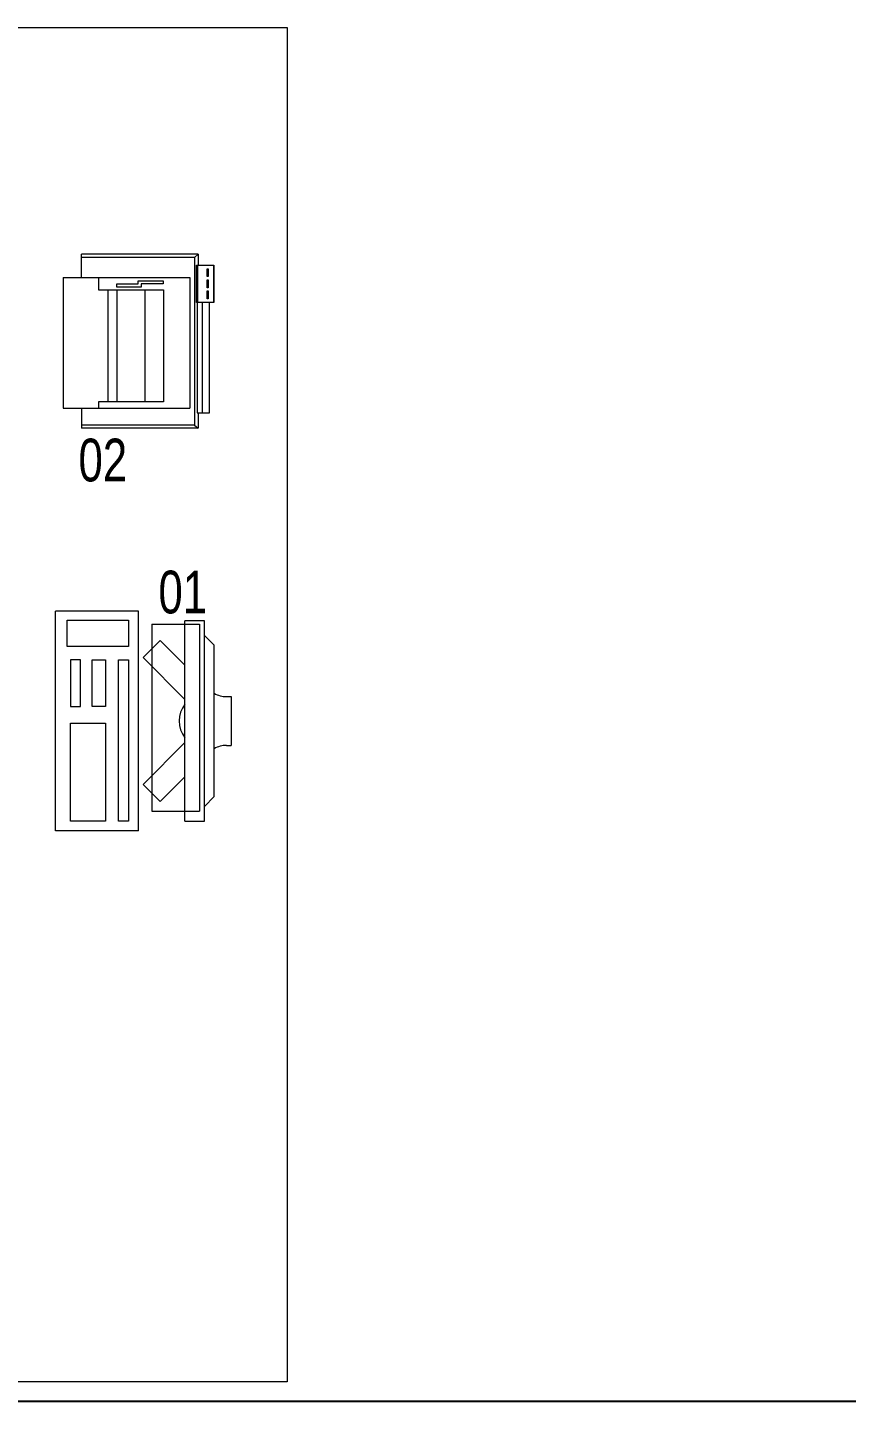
# Model space of a CAD drawing. Header units: metres. Extents: x -18745 to 220762, y -1579758 to -1356048.
# Drawn here: x 118226 to 119905, y -1404288 to -1401473 of the extents above; entities that cross this region are included whole.
import ezdxf

# ---------------------------------------------------------------- set-up
doc = ezdxf.new("R2010")
doc.units = ezdxf.units.M
doc.layers.get('0').update_dxf_attribs({"lineweight": 0})
doc.layers.add('A-100 - Copy$0$axes', color=8, linetype='Continuous')
doc.layers.add('A-100 - Copy$0$Medical Equipment and Furniture', color=8, linetype='Continuous', lineweight=0)
doc.styles.add('A-100 - Copy$0$X3G_ENTITY_257CFD', font='swisscl.ttf', dxfattribs={"height": 200})

# ---------------------------------------------------------------- blocks, each defined once
blk = doc.blocks.new('A-100 - Copy$0$ITCWLS1-P')
for p, q in [((-0.2651, 0.43, 0), (-0.3051, 0.43, 0)), ((-0.3051, 0.43, 0), (-0.3051, 0.02, 0)), ((-0.2651, 0.43, 0), (-0.2651, 0.02, 0)), ((-0.17, 0.45), (-0.17, 0)), ((-0.17, 0.45), (0, 0.45)), ((-0.1496, 0.4305), (-0.1291, 0.4305)), ((-0.1291, 0.4305), (-0.1291, 0.4089)), ((0, 0.45), (0, 0)), ((-0.3251, 0.38, 0), (-0.3051, 0.4, 0)), ((-0.197, 0.4094), (-0.295, 0.4094)), ((-0.295, 0.0264), (-0.295, 0.4094)), ((-0.197, 0.0264), (-0.197, 0.4094)), ((-0.3251, 0.38, 0), (-0.3251, 0.07, 0)), ((-0.3503, 0.275), (-0.3596, 0.275)), ((-0.3596, 0.175), (-0.3596, 0.275)), ((-0.3503, 0.175), (-0.3596, 0.175)), ((-0.3251, 0.07, 0), (-0.3051, 0.05, 0)), ((-0.3051, 0.02, 0), (-0.2651, 0.02, 0)), ((-0.197, 0.0264), (-0.295, 0.0264)), ((-0.17, 0), (0, 0))]:
    blk.add_line(p, q)
at = {"extrusion": (2.48281e-10, 3.18408e-10, -1)}
for p, q in [((-0.2651, 0.3395), (-0.2144, 0.3902)), ((-0.1791, 0.3548), (-0.2144, 0.3902)), ((-0.2651, 0.2688), (-0.1791, 0.3548))]:
    blk.add_line(p, q, dxfattribs=at)
at = {"extrusion": (2.48281e-10, -3.18408e-10, -1)}
for p, q in [((-0.2651, 0.1812), (-0.1791, 0.0952)), ((-0.2651, 0.1105), (-0.2144, 0.0598)), ((-0.1791, 0.0952), (-0.2144, 0.0598))]:
    blk.add_line(p, q, dxfattribs=at)
for points in [[(-0.1291, 0.4089), (-0.1291, 0.1), (-0.1496, 0.1), (-0.1496, 0.4305)], [(-0.1496, 0.1), (-0.1496, 0.1), (-0.1496, 0.1), (-0.1496, 0.1), (-0.1496, 0.1), (-0.1496, 0.1), (-0.1496, 0.1), (-0.1496, 0.1), (-0.1496, 0.1)], [(-0.1496, 0.1), (-0.1496, 0.1), (-0.1496, 0.1), (-0.1496, 0.1), (-0.1496, 0.1), (-0.1496, 0.1), (-0.1496, 0.1), (-0.1496, 0.1), (-0.1496, 0.1), (-0.1496, 0.1), (-0.1496, 0.1), (-0.1496, 0.1), (-0.1496, 0.1), (-0.1496, 0.1), (-0.1496, 0.1), (-0.1496, 0.1), (-0.1496, 0.1), (-0.1496, 0.1)], [(-0.1496, 0.1), (-0.1496, 0.1), (-0.1496, 0.1), (-0.1496, 0.1), (-0.1496, 0.1), (-0.1496, 0.1), (-0.1496, 0.1), (-0.1496, 0.1), (-0.1496, 0.1), (-0.1496, 0.1)], [(-0.1496, 0.1), (-0.1496, 0.1), (-0.1496, 0.1), (-0.1496, 0.1), (-0.1496, 0.1), (-0.1496, 0.1), (-0.1496, 0.1)], [(-0.1496, 0.1), (-0.1496, 0.1), (-0.1496, 0.1), (-0.1496, 0.1), (-0.1496, 0.1), (-0.1496, 0.1), (-0.1496, 0.1), (-0.1496, 0.1), (-0.1496, 0.1), (-0.1496, 0.1)], [(-0.1496, 0.1), (-0.1496, 0.1), (-0.1496, 0.1), (-0.1496, 0.1), (-0.1496, 0.1), (-0.1496, 0.1), (-0.1496, 0.1), (-0.1496, 0.1), (-0.1496, 0.1), (-0.1496, 0.1), (-0.1496, 0.1), (-0.1496, 0.1), (-0.1496, 0.1), (-0.1496, 0.1), (-0.1496, 0.1)], [(-0.1496, 0.1), (-0.1496, 0.1), (-0.1496, 0.1), (-0.1496, 0.1), (-0.1496, 0.1), (-0.1496, 0.1), (-0.1496, 0.1), (-0.1496, 0.1), (-0.1496, 0.1), (-0.1496, 0.1)], [(-0.1496, 0.1), (-0.1496, 0.1), (-0.1496, 0.1), (-0.1496, 0.1), (-0.1496, 0.1), (-0.1496, 0.1), (-0.1496, 0.1), (-0.1496, 0.1), (-0.1496, 0.1), (-0.1496, 0.1)], [(-0.1496, 0.1), (-0.1496, 0.1), (-0.1496, 0.1), (-0.1496, 0.1), (-0.1496, 0.1), (-0.1496, 0.1), (-0.1496, 0.1), (-0.1496, 0.1), (-0.1496, 0.1), (-0.1496, 0.1), (-0.1496, 0.1), (-0.1496, 0.1), (-0.1496, 0.1), (-0.1496, 0.1), (-0.1496, 0.1), (-0.1496, 0.1), (-0.1496, 0.1), (-0.1496, 0.1), (-0.1496, 0.1), (-0.1496, 0.1), (-0.1496, 0.1), (-0.1496, 0.1), (-0.1496, 0.1), (-0.1496, 0.1), (-0.1496, 0.1), (-0.1496, 0.1), (-0.1496, 0.1), (-0.1496, 0.1), (-0.1496, 0.1), (-0.1496, 0.1), (-0.1496, 0.1), (-0.1496, 0.1), (-0.1496, 0.1), (-0.1496, 0.1), (-0.1496, 0.1), (-0.1496, 0.1), (-0.1496, 0.1), (-0.1496, 0.1), (-0.1496, 0.1), (-0.1496, 0.1), (-0.1496, 0.1), (-0.1496, 0.1), (-0.1496, 0.1), (-0.1496, 0.1), (-0.1496, 0.1), (-0.1496, 0.1), (-0.1496, 0.1), (-0.1496, 0.1), (-0.1496, 0.1), (-0.1496, 0.1), (-0.1496, 0.1), (-0.1496, 0.1), (-0.1496, 0.1), (-0.1496, 0.1)], [(-0.1496, 0.1), (-0.1496, 0.1), (-0.1496, 0.1), (-0.1496, 0.1), (-0.1496, 0.1), (-0.1496, 0.1), (-0.1496, 0.1), (-0.1496, 0.1), (-0.1496, 0.1), (-0.1496, 0.1), (-0.1496, 0.1), (-0.1496, 0.1), (-0.1496, 0.1), (-0.1496, 0.1), (-0.1496, 0.1), (-0.1496, 0.1), (-0.1496, 0.1), (-0.1496, 0.1), (-0.1496, 0.1), (-0.1496, 0.1), (-0.1496, 0.1), (-0.1496, 0.1), (-0.1496, 0.1), (-0.1496, 0.1), (-0.1496, 0.1), (-0.1496, 0.1), (-0.1496, 0.1), (-0.1496, 0.1), (-0.1496, 0.1), (-0.1496, 0.1), (-0.1496, 0.1), (-0.1496, 0.1), (-0.1496, 0.1), (-0.1496, 0.1), (-0.1496, 0.1), (-0.1496, 0.1), (-0.1496, 0.1), (-0.1496, 0.1), (-0.1496, 0.1), (-0.1496, 0.1), (-0.1496, 0.1), (-0.1496, 0.1), (-0.1496, 0.1), (-0.1496, 0.1), (-0.1496, 0.1), (-0.1496, 0.1), (-0.1496, 0.1), (-0.1496, 0.1), (-0.1496, 0.1), (-0.1496, 0.1), (-0.1496, 0.1), (-0.1496, 0.1), (-0.1496, 0.1), (-0.1496, 0.1), (-0.1496, 0.1), (-0.1496, 0.1), (-0.1496, 0.1), (-0.1496, 0.1), (-0.1496, 0.1), (-0.1496, 0.1), (-0.1496, 0.1), (-0.1496, 0.1), (-0.1496, 0.1), (-0.1496, 0.1), (-0.1496, 0.1), (-0.1496, 0.1), (-0.1496, 0.1), (-0.1496, 0.1), (-0.1496, 0.1), (-0.1496, 0.1), (-0.1496, 0.1), (-0.1496, 0.1), (-0.1496, 0.1), (-0.1496, 0.1), (-0.1496, 0.1), (-0.1496, 0.1), (-0.1496, 0.1), (-0.1496, 0.1), (-0.1496, 0.1), (-0.1496, 0.1), (-0.1496, 0.1), (-0.1496, 0.1), (-0.1496, 0.1), (-0.1496, 0.1), (-0.1496, 0.1), (-0.1496, 0.1), (-0.1496, 0.1), (-0.1496, 0.1), (-0.1496, 0.1)], [(-0.1496, 0.1), (-0.1496, 0.1), (-0.1496, 0.1), (-0.1496, 0.1), (-0.1496, 0.1), (-0.1496, 0.1), (-0.1496, 0.1), (-0.1496, 0.1), (-0.1496, 0.1), (-0.1496, 0.1), (-0.1496, 0.1), (-0.1496, 0.1)], [(-0.1496, 0.1), (-0.1496, 0.1), (-0.1496, 0.1), (-0.1496, 0.1), (-0.1496, 0.1), (-0.1496, 0.1), (-0.1496, 0.1)], [(-0.1496, 0.1), (-0.1496, 0.1), (-0.1496, 0.1), (-0.1496, 0.1), (-0.1496, 0.1), (-0.1496, 0.1), (-0.1496, 0.1), (-0.1496, 0.1), (-0.1496, 0.1), (-0.1496, 0.1), (-0.1496, 0.1), (-0.1496, 0.1), (-0.1496, 0.1), (-0.1496, 0.1), (-0.1496, 0.1), (-0.1496, 0.1), (-0.1496, 0.1)], [(-0.1496, 0.1), (-0.1496, 0.1), (-0.1496, 0.1), (-0.1496, 0.1), (-0.1496, 0.1), (-0.1496, 0.1), (-0.1496, 0.1), (-0.1496, 0.1), (-0.1496, 0.1), (-0.1496, 0.1), (-0.1496, 0.1), (-0.1496, 0.1), (-0.1496, 0.1), (-0.1496, 0.1), (-0.1496, 0.1), (-0.1496, 0.1), (-0.1496, 0.1), (-0.1496, 0.1), (-0.1496, 0.1), (-0.1496, 0.1), (-0.1496, 0.1), (-0.1496, 0.1), (-0.1496, 0.1), (-0.1496, 0.1), (-0.1496, 0.1), (-0.1496, 0.1), (-0.1496, 0.1), (-0.1496, 0.1), (-0.1496, 0.1), (-0.1496, 0.1), (-0.1496, 0.1), (-0.1496, 0.1), (-0.1496, 0.1), (-0.1496, 0.1), (-0.1496, 0.1), (-0.1496, 0.1), (-0.1496, 0.1), (-0.1496, 0.1), (-0.1496, 0.1), (-0.1496, 0.1), (-0.1496, 0.1), (-0.1496, 0.1), (-0.1496, 0.1), (-0.1496, 0.1), (-0.1496, 0.1), (-0.1496, 0.1), (-0.1496, 0.1), (-0.1496, 0.1), (-0.1496, 0.1), (-0.1496, 0.1), (-0.1496, 0.1), (-0.1496, 0.1), (-0.1496, 0.1), (-0.1496, 0.1), (-0.1496, 0.1), (-0.1496, 0.1), (-0.1496, 0.1), (-0.1496, 0.1), (-0.1496, 0.1), (-0.1496, 0.1), (-0.1496, 0.1), (-0.1496, 0.1), (-0.1496, 0.1), (-0.1496, 0.1), (-0.1496, 0.1), (-0.1496, 0.1), (-0.1496, 0.1), (-0.1496, 0.1), (-0.1496, 0.1), (-0.1496, 0.1), (-0.1496, 0.1), (-0.1496, 0.1), (-0.1496, 0.1), (-0.1496, 0.1), (-0.1496, 0.1), (-0.1496, 0.1), (-0.1496, 0.1), (-0.1496, 0.1), (-0.1496, 0.1), (-0.1496, 0.1), (-0.1496, 0.1), (-0.1496, 0.1), (-0.1496, 0.1), (-0.1496, 0.1), (-0.1496, 0.1), (-0.1496, 0.1), (-0.1496, 0.1), (-0.1496, 0.1), (-0.1496, 0.1), (-0.1496, 0.1), (-0.1496, 0.1), (-0.1496, 0.1), (-0.1496, 0.1), (-0.1496, 0.1), (-0.1496, 0.1), (-0.1496, 0.1), (-0.1496, 0.1), (-0.1496, 0.1), (-0.1496, 0.1), (-0.1496, 0.1), (-0.1496, 0.1), (-0.1496, 0.1), (-0.1496, 0.1), (-0.1496, 0.1), (-0.1496, 0.1), (-0.1496, 0.1), (-0.1496, 0.1), (-0.1496, 0.1), (-0.1496, 0.1), (-0.1496, 0.1), (-0.1496, 0.1)], [(-0.1496, 0.1), (-0.1496, 0.1), (-0.1496, 0.1), (-0.1496, 0.1), (-0.1496, 0.1), (-0.1496, 0.1), (-0.1496, 0.1), (-0.1496, 0.1)]]:
    blk.add_lwpolyline(points)
for points in [[(-0.1019, 0.4305), (-0.0304, 0.4305), (-0.0304, 0.2294), (-0.1019, 0.2294)], [(-0.1019, 0.1954), (-0.0747, 0.1954), (-0.0747, 0.1), (-0.1019, 0.1)], [(-0.0304, 0.1954), (-0.0508, 0.1954), (-0.0508, 0.1), (-0.0304, 0.1)], [(-0.1496, 0.1), (-0.1496, 0.1), (-0.1496, 0.1), (-0.1496, 0.1), (-0.1496, 0.1), (-0.1496, 0.1), (-0.1496, 0.1), (-0.1496, 0.1), (-0.1496, 0.1), (-0.1496, 0.1), (-0.1496, 0.1), (-0.1496, 0.1), (-0.1496, 0.1), (-0.1496, 0.1), (-0.1496, 0.1), (-0.1496, 0.1), (-0.1496, 0.1), (-0.1496, 0.1), (-0.1496, 0.1), (-0.1496, 0.1), (-0.1496, 0.1), (-0.1496, 0.1), (-0.1496, 0.1), (-0.1496, 0.1), (-0.1496, 0.1), (-0.1496, 0.1), (-0.1496, 0.1), (-0.1496, 0.1), (-0.1496, 0.1), (-0.1496, 0.1), (-0.1496, 0.1), (-0.1496, 0.1), (-0.1496, 0.1), (-0.1496, 0.1), (-0.1496, 0.1), (-0.1496, 0.1), (-0.1496, 0.1), (-0.1496, 0.1), (-0.1496, 0.1), (-0.1496, 0.1), (-0.1496, 0.1), (-0.1496, 0.1), (-0.1496, 0.1), (-0.1496, 0.1), (-0.1496, 0.1), (-0.1496, 0.1), (-0.1496, 0.1), (-0.1496, 0.1), (-0.1496, 0.1), (-0.1496, 0.1), (-0.1496, 0.1), (-0.1496, 0.1), (-0.1496, 0.1), (-0.1496, 0.1), (-0.1496, 0.1), (-0.1496, 0.1), (-0.1496, 0.1), (-0.1496, 0.1), (-0.1496, 0.1), (-0.1496, 0.1), (-0.1496, 0.1), (-0.1496, 0.1), (-0.1496, 0.1), (-0.1496, 0.1), (-0.1496, 0.1), (-0.1496, 0.1), (-0.1496, 0.1), (-0.1496, 0.1), (-0.1496, 0.1), (-0.1496, 0.1), (-0.1496, 0.1), (-0.1496, 0.1), (-0.1496, 0.1), (-0.1496, 0.1), (-0.1496, 0.1), (-0.1496, 0.1), (-0.1496, 0.1), (-0.1496, 0.1), (-0.1496, 0.1), (-0.1496, 0.1), (-0.1496, 0.1), (-0.1496, 0.1), (-0.1496, 0.1), (-0.1496, 0.1), (-0.1496, 0.1), (-0.1496, 0.1), (-0.1496, 0.1), (-0.1496, 0.1), (-0.1496, 0.1), (-0.1496, 0.1), (-0.1496, 0.1), (-0.1496, 0.1), (-0.1496, 0.1), (-0.1496, 0.1), (-0.1496, 0.1), (-0.1496, 0.1), (-0.1496, 0.1), (-0.1496, 0.1), (-0.1496, 0.1), (-0.1496, 0.1), (-0.1496, 0.1), (-0.1496, 0.1), (-0.1496, 0.1), (-0.1496, 0.1), (-0.1496, 0.1), (-0.1496, 0.1), (-0.1496, 0.1), (-0.1496, 0.1), (-0.1496, 0.1), (-0.1496, 0.1), (-0.1496, 0.1), (-0.1496, 0.1), (-0.1496, 0.1), (-0.1496, 0.1), (-0.1496, 0.1), (-0.1496, 0.1), (-0.1496, 0.1), (-0.1496, 0.1), (-0.1496, 0.1), (-0.1496, 0.1), (-0.1496, 0.1), (-0.1496, 0.1), (-0.1496, 0.1), (-0.1496, 0.1), (-0.1496, 0.1), (-0.1496, 0.1), (-0.1496, 0.1), (-0.1496, 0.1), (-0.1496, 0.1), (-0.1496, 0.1), (-0.1496, 0.1), (-0.1496, 0.1), (-0.1496, 0.1), (-0.1496, 0.1), (-0.1496, 0.1), (-0.1496, 0.1), (-0.1496, 0.1), (-0.1496, 0.1), (-0.1496, 0.1), (-0.1496, 0.1), (-0.1496, 0.1), (-0.1496, 0.1), (-0.1496, 0.1), (-0.1496, 0.1), (-0.1496, 0.1), (-0.1496, 0.1), (-0.1496, 0.1), (-0.1496, 0.1), (-0.1496, 0.1), (-0.1496, 0.1), (-0.1496, 0.1), (-0.1496, 0.1), (-0.1496, 0.1), (-0.1496, 0.1), (-0.1496, 0.1), (-0.1496, 0.1), (-0.1496, 0.1), (-0.1496, 0.1), (-0.1496, 0.1), (-0.1496, 0.1), (-0.1496, 0.1), (-0.1496, 0.1), (-0.1496, 0.1), (-0.1496, 0.1), (-0.1496, 0.1), (-0.1496, 0.1), (-0.1496, 0.1), (-0.1496, 0.1), (-0.1496, 0.1), (-0.1496, 0.1), (-0.1496, 0.1), (-0.1496, 0.1), (-0.1496, 0.1), (-0.1496, 0.1), (-0.1496, 0.1), (-0.1496, 0.1), (-0.1496, 0.1), (-0.1496, 0.1), (-0.1496, 0.1), (-0.1496, 0.1), (-0.1496, 0.1), (-0.1496, 0.1), (-0.1496, 0.1), (-0.1496, 0.1), (-0.1496, 0.1), (-0.1496, 0.1), (-0.1496, 0.1), (-0.1496, 0.1), (-0.1496, 0.1), (-0.1496, 0.1), (-0.1496, 0.1), (-0.1496, 0.1), (-0.1496, 0.1), (-0.1496, 0.1), (-0.1496, 0.1), (-0.1496, 0.1), (-0.1496, 0.1), (-0.1496, 0.1), (-0.1496, 0.1), (-0.1496, 0.1), (-0.1496, 0.1), (-0.1496, 0.1), (-0.1496, 0.1), (-0.1496, 0.1), (-0.1496, 0.1), (-0.1496, 0.1), (-0.1496, 0.1), (-0.1496, 0.1), (-0.1496, 0.1), (-0.1496, 0.1), (-0.1496, 0.1), (-0.1496, 0.1), (-0.1496, 0.1), (-0.1496, 0.1), (-0.1496, 0.1), (-0.1496, 0.1), (-0.1496, 0.1), (-0.1496, 0.1), (-0.1496, 0.1), (-0.1496, 0.1), (-0.1496, 0.1), (-0.1496, 0.1), (-0.1496, 0.1), (-0.1496, 0.1), (-0.1496, 0.1), (-0.1496, 0.1), (-0.1496, 0.1), (-0.1496, 0.1), (-0.1496, 0.1), (-0.1496, 0.1), (-0.1496, 0.1), (-0.1496, 0.1), (-0.1496, 0.1), (-0.1496, 0.1), (-0.1496, 0.1), (-0.1496, 0.1), (-0.1496, 0.1), (-0.1496, 0.1), (-0.1496, 0.1), (-0.1496, 0.1), (-0.1496, 0.1), (-0.1496, 0.1), (-0.1496, 0.1), (-0.1496, 0.1), (-0.1496, 0.1), (-0.1496, 0.1), (-0.1496, 0.1), (-0.1496, 0.1), (-0.1496, 0.1), (-0.1496, 0.1), (-0.1496, 0.1), (-0.1496, 0.1), (-0.1496, 0.1), (-0.1496, 0.1), (-0.1496, 0.1), (-0.1496, 0.1), (-0.1496, 0.1), (-0.1496, 0.1), (-0.1496, 0.1), (-0.1496, 0.1), (-0.1496, 0.1), (-0.1496, 0.1), (-0.1496, 0.1), (-0.1496, 0.1), (-0.1496, 0.1), (-0.1496, 0.1), (-0.1496, 0.1), (-0.1496, 0.1), (-0.1496, 0.1), (-0.1496, 0.1), (-0.1496, 0.1), (-0.1496, 0.1), (-0.1496, 0.1), (-0.1496, 0.1), (-0.1496, 0.1), (-0.1496, 0.1), (-0.1496, 0.1)], [(-0.1496, 0.1), (-0.1496, 0.1), (-0.1496, 0.1), (-0.1496, 0.1), (-0.1496, 0.1), (-0.1496, 0.1), (-0.1496, 0.1), (-0.1496, 0.1), (-0.1496, 0.1), (-0.1496, 0.1), (-0.1496, 0.1), (-0.1496, 0.1), (-0.1496, 0.1), (-0.1496, 0.1), (-0.1496, 0.1), (-0.1496, 0.1), (-0.1496, 0.1), (-0.1496, 0.1), (-0.1496, 0.1), (-0.1496, 0.1), (-0.1496, 0.1), (-0.1496, 0.1), (-0.1496, 0.1), (-0.1496, 0.1), (-0.1496, 0.1), (-0.1496, 0.1), (-0.1496, 0.1), (-0.1496, 0.1), (-0.1496, 0.1), (-0.1496, 0.1), (-0.1496, 0.1), (-0.1496, 0.1), (-0.1496, 0.1), (-0.1496, 0.1), (-0.1496, 0.1), (-0.1496, 0.1), (-0.1496, 0.1), (-0.1496, 0.1), (-0.1496, 0.1), (-0.1496, 0.1), (-0.1496, 0.1), (-0.1496, 0.1), (-0.1496, 0.1), (-0.1496, 0.1), (-0.1496, 0.1), (-0.1496, 0.1), (-0.1496, 0.1), (-0.1496, 0.1), (-0.1496, 0.1), (-0.1496, 0.1), (-0.1496, 0.1), (-0.1496, 0.1), (-0.1496, 0.1), (-0.1496, 0.1), (-0.1496, 0.1), (-0.1496, 0.1), (-0.1496, 0.1), (-0.1496, 0.1), (-0.1496, 0.1), (-0.1496, 0.1), (-0.1496, 0.1), (-0.1496, 0.1), (-0.1496, 0.1), (-0.1496, 0.1), (-0.1496, 0.1), (-0.1496, 0.1), (-0.1496, 0.1), (-0.1496, 0.1), (-0.1496, 0.1), (-0.1496, 0.1), (-0.1496, 0.1), (-0.1496, 0.1), (-0.1496, 0.1), (-0.1496, 0.1), (-0.1496, 0.1), (-0.1496, 0.1), (-0.1496, 0.1), (-0.1496, 0.1), (-0.1496, 0.1), (-0.1496, 0.1), (-0.1496, 0.1), (-0.1496, 0.1), (-0.1496, 0.1), (-0.1496, 0.1), (-0.1496, 0.1), (-0.1496, 0.1), (-0.1496, 0.1), (-0.1496, 0.1), (-0.1496, 0.1), (-0.1496, 0.1), (-0.1496, 0.1), (-0.1496, 0.1), (-0.1496, 0.1), (-0.1496, 0.1), (-0.1496, 0.1), (-0.1496, 0.1), (-0.1496, 0.1), (-0.1496, 0.1), (-0.1496, 0.1), (-0.1496, 0.1), (-0.1496, 0.1), (-0.1496, 0.1), (-0.1496, 0.1), (-0.1496, 0.1), (-0.1496, 0.1), (-0.1496, 0.1), (-0.1496, 0.1), (-0.1496, 0.1), (-0.1496, 0.1), (-0.1496, 0.1), (-0.1496, 0.1), (-0.1496, 0.1), (-0.1496, 0.1), (-0.1496, 0.1), (-0.1496, 0.1), (-0.1496, 0.1), (-0.1496, 0.1), (-0.1496, 0.1), (-0.1496, 0.1), (-0.1496, 0.1), (-0.1496, 0.1), (-0.1496, 0.1), (-0.1496, 0.1), (-0.1496, 0.1), (-0.1496, 0.1), (-0.1496, 0.1), (-0.1496, 0.1), (-0.1496, 0.1), (-0.1496, 0.1), (-0.1496, 0.1), (-0.1496, 0.1), (-0.1496, 0.1), (-0.1496, 0.1), (-0.1496, 0.1), (-0.1496, 0.1), (-0.1496, 0.1), (-0.1496, 0.1), (-0.1496, 0.1), (-0.1496, 0.1), (-0.1496, 0.1), (-0.1496, 0.1), (-0.1496, 0.1), (-0.1496, 0.1), (-0.1496, 0.1), (-0.1496, 0.1), (-0.1496, 0.1), (-0.1496, 0.1), (-0.1496, 0.1), (-0.1496, 0.1), (-0.1496, 0.1), (-0.1496, 0.1), (-0.1496, 0.1), (-0.1496, 0.1), (-0.1496, 0.1), (-0.1496, 0.1), (-0.1496, 0.1), (-0.1496, 0.1), (-0.1496, 0.1), (-0.1496, 0.1), (-0.1496, 0.1), (-0.1496, 0.1), (-0.1496, 0.1), (-0.1496, 0.1), (-0.1496, 0.1), (-0.1496, 0.1), (-0.1496, 0.1), (-0.1496, 0.1), (-0.1496, 0.1), (-0.1496, 0.1), (-0.1496, 0.1), (-0.1496, 0.1), (-0.1496, 0.1), (-0.1496, 0.1), (-0.1496, 0.1), (-0.1496, 0.1), (-0.1496, 0.1), (-0.1496, 0.1), (-0.1496, 0.1), (-0.1496, 0.1), (-0.1496, 0.1), (-0.1496, 0.1), (-0.1496, 0.1), (-0.1496, 0.1), (-0.1496, 0.1), (-0.1496, 0.1), (-0.1496, 0.1), (-0.1496, 0.1), (-0.1496, 0.1), (-0.1496, 0.1), (-0.1496, 0.1), (-0.1496, 0.1), (-0.1496, 0.1), (-0.1496, 0.1), (-0.1496, 0.1), (-0.1496, 0.1), (-0.1496, 0.1), (-0.1496, 0.1), (-0.1496, 0.1), (-0.1496, 0.1), (-0.1496, 0.1), (-0.1496, 0.1), (-0.1496, 0.1), (-0.1496, 0.1), (-0.1496, 0.1), (-0.1496, 0.1), (-0.1496, 0.1), (-0.1496, 0.1), (-0.1496, 0.1), (-0.1496, 0.1), (-0.1496, 0.1), (-0.1496, 0.1), (-0.1496, 0.1), (-0.1496, 0.1), (-0.1496, 0.1)], [(-0.1496, 0.1), (-0.1496, 0.1), (-0.1496, 0.1), (-0.1496, 0.1), (-0.1496, 0.1), (-0.1496, 0.1), (-0.1496, 0.1), (-0.1496, 0.1), (-0.1496, 0.1), (-0.1496, 0.1), (-0.1496, 0.1), (-0.1496, 0.1), (-0.1496, 0.1), (-0.1496, 0.1), (-0.1496, 0.1), (-0.1496, 0.1), (-0.1496, 0.1), (-0.1496, 0.1), (-0.1496, 0.1), (-0.1496, 0.1), (-0.1496, 0.1), (-0.1496, 0.1), (-0.1496, 0.1), (-0.1496, 0.1), (-0.1496, 0.1), (-0.1496, 0.1), (-0.1496, 0.1), (-0.1496, 0.1), (-0.1496, 0.1), (-0.1496, 0.1), (-0.1496, 0.1), (-0.1496, 0.1), (-0.1496, 0.1), (-0.1496, 0.1), (-0.1496, 0.1), (-0.1496, 0.1), (-0.1496, 0.1), (-0.1496, 0.1), (-0.1496, 0.1), (-0.1496, 0.1), (-0.1496, 0.1), (-0.1496, 0.1), (-0.1496, 0.1), (-0.1496, 0.1), (-0.1496, 0.1), (-0.1496, 0.1), (-0.1496, 0.1), (-0.1496, 0.1), (-0.1496, 0.1), (-0.1496, 0.1), (-0.1496, 0.1), (-0.1496, 0.1), (-0.1496, 0.1), (-0.1496, 0.1), (-0.1496, 0.1), (-0.1496, 0.1), (-0.1496, 0.1), (-0.1496, 0.1), (-0.1496, 0.1), (-0.1496, 0.1), (-0.1496, 0.1), (-0.1496, 0.1), (-0.1496, 0.1), (-0.1496, 0.1), (-0.1496, 0.1), (-0.1496, 0.1), (-0.1496, 0.1), (-0.1496, 0.1), (-0.1496, 0.1), (-0.1496, 0.1), (-0.1496, 0.1), (-0.1496, 0.1), (-0.1496, 0.1), (-0.1496, 0.1), (-0.1496, 0.1), (-0.1496, 0.1), (-0.1496, 0.1), (-0.1496, 0.1), (-0.1496, 0.1), (-0.1496, 0.1), (-0.1496, 0.1), (-0.1496, 0.1), (-0.1496, 0.1), (-0.1496, 0.1), (-0.1496, 0.1), (-0.1496, 0.1), (-0.1496, 0.1), (-0.1496, 0.1), (-0.1496, 0.1), (-0.1496, 0.1), (-0.1496, 0.1), (-0.1496, 0.1), (-0.1496, 0.1), (-0.1496, 0.1), (-0.1496, 0.1), (-0.1496, 0.1), (-0.1496, 0.1), (-0.1496, 0.1), (-0.1496, 0.1), (-0.1496, 0.1), (-0.1496, 0.1), (-0.1496, 0.1), (-0.1496, 0.1), (-0.1496, 0.1), (-0.1496, 0.1), (-0.1496, 0.1), (-0.1496, 0.1), (-0.1496, 0.1), (-0.1496, 0.1), (-0.1496, 0.1), (-0.1496, 0.1), (-0.1496, 0.1), (-0.1496, 0.1), (-0.1496, 0.1), (-0.1496, 0.1), (-0.1496, 0.1), (-0.1496, 0.1), (-0.1496, 0.1), (-0.1496, 0.1), (-0.1496, 0.1), (-0.1496, 0.1), (-0.1496, 0.1), (-0.1496, 0.1), (-0.1496, 0.1), (-0.1496, 0.1), (-0.1496, 0.1), (-0.1496, 0.1), (-0.1496, 0.1), (-0.1496, 0.1), (-0.1496, 0.1), (-0.1496, 0.1), (-0.1496, 0.1), (-0.1496, 0.1), (-0.1496, 0.1), (-0.1496, 0.1), (-0.1496, 0.1), (-0.1496, 0.1), (-0.1496, 0.1), (-0.1496, 0.1), (-0.1496, 0.1), (-0.1496, 0.1), (-0.1496, 0.1), (-0.1496, 0.1), (-0.1496, 0.1), (-0.1496, 0.1), (-0.1496, 0.1), (-0.1496, 0.1), (-0.1496, 0.1), (-0.1496, 0.1), (-0.1496, 0.1), (-0.1496, 0.1), (-0.1496, 0.1), (-0.1496, 0.1), (-0.1496, 0.1), (-0.1496, 0.1), (-0.1496, 0.1), (-0.1496, 0.1), (-0.1496, 0.1), (-0.1496, 0.1), (-0.1496, 0.1), (-0.1496, 0.1), (-0.1496, 0.1), (-0.1496, 0.1), (-0.1496, 0.1), (-0.1496, 0.1), (-0.1496, 0.1), (-0.1496, 0.1), (-0.1496, 0.1), (-0.1496, 0.1), (-0.1496, 0.1), (-0.1496, 0.1), (-0.1496, 0.1), (-0.1496, 0.1), (-0.1496, 0.1), (-0.1496, 0.1), (-0.1496, 0.1), (-0.1496, 0.1), (-0.1496, 0.1), (-0.1496, 0.1), (-0.1496, 0.1), (-0.1496, 0.1), (-0.1496, 0.1), (-0.1496, 0.1), (-0.1496, 0.1), (-0.1496, 0.1), (-0.1496, 0.1), (-0.1496, 0.1), (-0.1496, 0.1), (-0.1496, 0.1), (-0.1496, 0.1), (-0.1496, 0.1), (-0.1496, 0.1), (-0.1496, 0.1), (-0.1496, 0.1), (-0.1496, 0.1), (-0.1496, 0.1), (-0.1496, 0.1), (-0.1496, 0.1), (-0.1496, 0.1), (-0.1496, 0.1), (-0.1496, 0.1), (-0.1496, 0.1), (-0.1496, 0.1), (-0.1496, 0.1), (-0.1496, 0.1), (-0.1496, 0.1), (-0.1496, 0.1), (-0.1496, 0.1), (-0.1496, 0.1), (-0.1496, 0.1), (-0.1496, 0.1), (-0.1496, 0.1), (-0.1496, 0.1), (-0.1496, 0.1), (-0.1496, 0.1), (-0.1496, 0.1), (-0.1496, 0.1), (-0.1496, 0.1), (-0.1496, 0.1)], [(-0.1496, 0.0727), (-0.0236, 0.0727), (-0.0236, 0.0182), (-0.1496, 0.0182)]]:
    blk.add_lwpolyline(points, close=True)
for centre, radius, start, end in [((-0.3503, 0.325), 0.05, 270, 300.3093), ((-0.3089, 0.225), 0.0556, 321.9431, 38.0569), ((-0.3503, 0.125), 0.05, 59.6907, 90)]:
    blk.add_arc(centre, radius, start, end)
blk = doc.blocks.new('A-100 - Copy$0$ITPPLT2C-P')
for p, q in [((0.0229, 0.0318), (0.2618, 0.0318)), ((0.0304, 0.0256), (0.0229, 0.0318)), ((0.0229, 0), (0.0229, 0.0318)), ((0.2618, -0.0096), (0.2618, 0.0318)), ((0, 0), (0, -0.2262)), ((0.0252, 0), (0, 0)), ((0.0139, 0), (0.0139, -0.2262)), ((0.0252, 0), (0.0139, 0)), ((0.0252, -0.2262), (0.0252, 0)), ((0.0304, -0.3182), (0.0304, 0.0256)), ((0.0304, 0.0256), (0.2618, 0.0256)), ((0.0401, -0.2769), (0.0401, -0.0096)), ((0.3, -0.0096), (0.0401, -0.0096)), ((0.0939, -0.2515), (0.0939, -0.0222)), ((0.0939, -0.0222), (0.2274, -0.0222)), ((0.1321, -0.2515), (0.1321, -0.0222)), ((0.1894, -0.2515), (0.1894, -0.0222)), ((0.2082, -0.2515), (0.2082, -0.0222)), ((0.2274, -0.0222), (0.2274, -0.0096)), ((0.3, -0.2769), (0.3, -0.0096)), ((-0.0091, -0.2262), (0.0267, -0.2262)), ((-0.0091, -0.3023), (-0.0091, -0.2262)), ((-0.0087, -0.2262), (0.0236, -0.2262)), ((-0.0087, -0.3023), (-0.0087, -0.2262)), ((0, -0.2262), (0.0252, -0.2262)), ((0.0023, -0.2495), (0.0023, -0.2334)), ((0.0023, -0.2334), (0.0045, -0.2334)), ((0.0045, -0.2495), (0.0023, -0.2495)), ((0.0045, -0.2334), (0.0045, -0.2495)), ((0.0139, -0.2262), (0.0252, -0.2262)), ((0.0236, -0.2262), (0.0236, -0.3023)), ((0.0267, -0.2262), (0.0267, -0.3023)), ((0.2274, -0.2515), (0.0939, -0.2515)), ((0.2274, -0.2769), (0.2274, -0.2515)), ((0.0023, -0.2721), (0.0023, -0.2562)), ((0.0023, -0.2562), (0.0045, -0.2562)), ((0.0045, -0.2721), (0.0023, -0.2721)), ((0.0023, -0.295), (0.0023, -0.2793)), ((0.0023, -0.2793), (0.0045, -0.2793)), ((0.0045, -0.2562), (0.0045, -0.2721)), ((0.0045, -0.2793), (0.0045, -0.295)), ((0.3, -0.2769), (0.0401, -0.2769)), ((0.0947, -0.2701), (0.0947, -0.2641)), ((0.0947, -0.2641), (0.1395, -0.2641)), ((0.1457, -0.2701), (0.0947, -0.2701)), ((0.1395, -0.2575), (0.19, -0.2575)), ((0.1395, -0.2641), (0.1395, -0.2575)), ((0.19, -0.2641), (0.1457, -0.2641)), ((0.1457, -0.2641), (0.1457, -0.2701)), ((0.19, -0.2575), (0.19, -0.2641)), ((0.2618, -0.2769), (0.2618, -0.3246)), ((0.0267, -0.3023), (-0.0091, -0.3023)), ((0.0236, -0.3023), (-0.0087, -0.3023)), ((0.0045, -0.295), (0.0023, -0.295)), ((0.0229, -0.3246), (0.0229, -0.3023)), ((0.0304, -0.3182), (0.0229, -0.3246)), ((0.0229, -0.3246), (0.2618, -0.3246)), ((0.0304, -0.3182), (0.2618, -0.3182))]:
    blk.add_line(p, q)
blk = doc.blocks.new('A-100 - Copy')
at = {"layer": 'A-100 - Copy$0$axes'}
blk.add_line((178940.3, -1404287.7, 2.4), (95748.8, -1404287.7, 2.4), dxfattribs=at)
at = {"layer": 'A-100 - Copy$0$Medical Equipment and Furniture'}
for p, q in [((118158.6, -1401473, 0), (118758.6, -1401473, 0)), ((118758.6, -1401472.9, 0), (118758.6, -1404247.7, 0)), ((118758.6, -1404247.7, 0), (118179.4, -1404247.7, 2.4))]:
    blk.add_line(p, q, dxfattribs=at)
at = {"layer": 'A-100 - Copy$0$Medical Equipment and Furniture', "extrusion": (1.19895e-18, -8.17187e-07, -1), "xscale": -1000, "yscale": 1000.000000000005, "zscale": 1000.000000000002, "rotation": 180}
blk.add_blockref('A-100 - Copy$0$ITPPLT2C-P', (-118599.1, -1402262.2, -1.2), dxfattribs=at)
at = {"layer": 'A-100 - Copy$0$Medical Equipment and Furniture', "extrusion": (2.20203e-06, -2.34751e-05, 1), "xscale": 1000.000000000006, "yscale": 1000.000000000006, "zscale": 1000.000000000006, "rotation": 179.9985892363079}
blk.add_blockref('A-100 - Copy$0$ITCWLS1-P', (118284, -1402668.6, 35.6), dxfattribs=at)
at = {"layer": 'A-100 - Copy$0$Medical Equipment and Furniture', "char_height": 87.47, "attachment_point": 2, "style": 'A-100 - Copy$0$X3G_ENTITY_257CFD'}
for s, insert in [('02', (118380.7, -1402315.3, 2.4)), ('01', (118544.6, -1402585.7, 2.4))]:
    blk.add_mtext(s, dxfattribs=dict(at, insert=insert))

msp = doc.modelspace()

# ---------------------------------------------------------------- block references
msp.add_blockref('A-100 - Copy', (0, 0))

doc.saveas('drawing.dxf')
